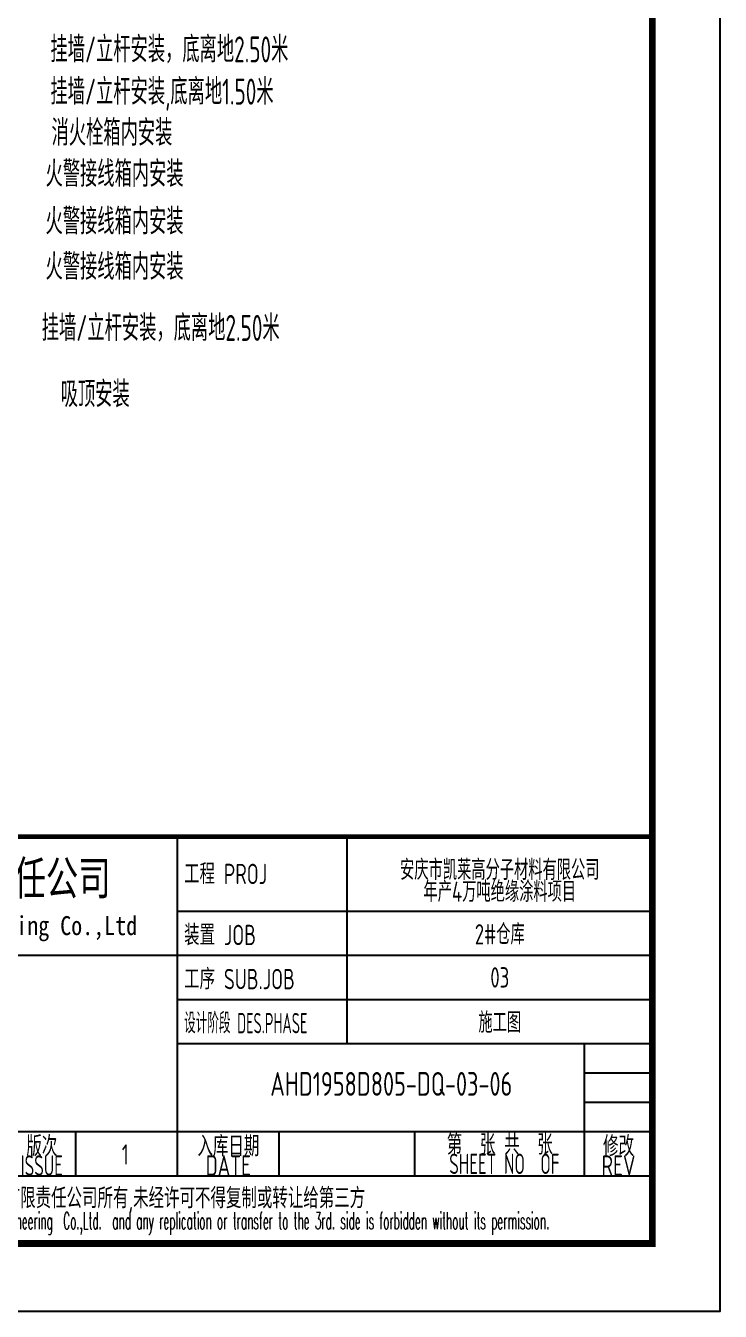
# Model space of a CAD drawing. Extents: x 1151645 to 1632247, y -116298 to 25377.
# Drawn here: x 1391759 to 1401996, y -26383 to -7422 of the extents above; entities that cross this region are included whole.
import ezdxf
from ezdxf.enums import TextEntityAlignment as Align

# ---------------------------------------------------------------- set-up
doc = ezdxf.new("R2010")
doc.units = 0
doc.header["$LTSCALE"] = 1000
doc.header["$MEASUREMENT"] = 0
doc.layers.get('0').update_dxf_attribs({"linetype": 'CONTINUOUS'})
doc.layers.add('AXIS', color=3, linetype='CONTINUOUS')
doc.layers.add('PUB_TITLE', color=4, linetype='CONTINUOUS')
doc.styles.add('ECEC_TQ', font='txt_l.shx', dxfattribs={"bigfont": 'hztxt_l.shx'})
doc.styles.add('sceie', font='sceie.shx', dxfattribs={"width": 0.7, "bigfont": 'sceic.shx'})
doc.styles.add('TSSD_Rein', font='Tssdeng.shx', dxfattribs={"width": 0.7, "bigfont": 'hztxt.shx'})
doc.styles.add('宋体', font='', dxfattribs={"width": 0.7})
doc.styles.get('宋体').set_extended_font_data('SimSun')

msp = doc.modelspace()

# ---------------------------------------------------------------- linework, layer by layer
for p, q in [((1393996.1, -24383), (1393996.1, -19383)), ((1396496.1, -22433), (1396496.1, -19383)), ((1400996.1, -25383), (1400996.1, -19383)), ((1393996.1, -20483), (1400996.1, -20483)), ((1382996.1, -21133), (1393996.1, -21133)), ((1393996.1, -21133), (1400996.1, -21133)), ((1393996.1, -21783), (1400996.1, -21783)), ((1393996.1, -22433), (1400996.1, -22433)), ((1399996.1, -24383), (1399996.1, -22433)), ((1399996.1, -22866.3), (1400996.1, -22866.3)), ((1399996.1, -23299.6), (1400996.1, -23299.6)), ((1388496.1, -23733), (1400996.1, -23733)), ((1392496.1, -24383), (1392496.1, -23733)), ((1395496.1, -24383), (1395496.1, -23733)), ((1397496.1, -24383), (1397496.1, -23733)), ((1382996.1, -24383), (1400996.1, -24383)), ((1382996.1, -25383), (1400996.1, -25383))]:
    msp.add_line(p, q)
at = {"const_width": 70}
msp.add_lwpolyline([(1400996.1, -19383), (1382996.1, -19383)], dxfattribs=at)
at = {"layer": 'PUB_TITLE'}
msp.add_lwpolyline([(1342596.1, -26383), (1401996.1, -26383), (1401996.1, 15617), (1342596.1, 15617)], close=True, dxfattribs=at)
at = {"layer": 'PUB_TITLE', "const_width": 100}
msp.add_lwpolyline([(1345096.1, -25383), (1400996.1, -25383), (1400996.1, 14617), (1345096.1, 14617)], close=True, dxfattribs=at)

# ---------------------------------------------------------------- texts
at = {"style": 'sceie'}
for s, height, width, p in [('挂墙/立杆安装，底离地2.50米', 382.5, 0.7, (1392122.6, -7962.8)), ('挂墙/立杆安装,底离地1.50米', 382.5, 0.7, (1392122.6, -8585.7)), ('消火栓箱内安装', 382.5, 0.7, (1392139.3, -9191.8)), ('火警接线箱内安装', 382.5, 0.7, (1392050.6, -9798.1)), ('火警接线箱内安装', 382.5, 0.7, (1392050.6, -10499.5)), ('火警接线箱内安装', 382.5, 0.7, (1392050.6, -11168.8)), ('挂墙/立杆安装，底离地2.50米', 382.5, 0.7, (1391994.3, -12070.5)), ('吸顶安装', 382.5, 0.7, (1392274.2, -13047.4)), ('工程 PROJ', 300, 0.8, (1394093, -20083)), ('装置 JOB', 300, 0.8, (1394093, -20983)), ('工序 SUB.JOB', 300, 0.8, (1394093, -21633)), ('设计阶段 DES.PHASE', 300, 0.6, (1394093, -22283))]:
    msp.add_text(s, height=height, dxfattribs=dict(at, width=width)).set_placement(p)
for s, height, style, width, p in [('安徽华东化工医药工程有限责任公司', 500, '宋体', 0.7, (1389191, -19983)), ('Anhui Huadong Chemical & Medical Engineering Co.,Ltd', 280, '宋体', 0.85, (1389191, -20733)), ('版次', 300, 'sceie', 0.8, (1391996.1, -23933)), ('入库日期', 300, 'sceie', 0.8, (1394746.1, -23933)), ('第  张 共  张', 300, 'sceie', 0.8, (1398746.1, -23908)), ('修改', 300, 'sceie', 0.8, (1400496.1, -23933)), ('1', 300, 'sceie', 0.8, (1393225.5, -24069.9)), ('SHEET NO  OF  ', 300, 'sceie', 0.7, (1398927.4, -24208)), ('ISSUE', 300, 'sceie', 0.7, (1391996.1, -24233)), ('DATE', 300, 'sceie', 0.8, (1394746.1, -24233)), ('REV', 300, 'sceie', 0.8, (1400496.1, -24233)), ('本文件专有权属安徽华东化工医药工程有限责任公司所有,未经许可不得复制或转让给第三方', 300, 'sceie', 0.8, (1392167.2, -24731.9)), ('The proprietary right of this document belongs to Anhui Huadong Chemical And Medical Engineering  Co.,Ltd.  and any replication or transfer to the 3rd. side is forbidden without its permission. ', 250, 'ECEC_TQ', 0.45, (1391996.1, -25083))]:
    msp.add_text(s, height=height, dxfattribs=dict(style=style, width=width)).set_placement(p, align=Align.MIDDLE)
at = {"style": 'sceie', "width": 0.8}
msp.add_attdef('AHD1958D805-DQ-03-06', text='200320-02-040', height=350, dxfattribs=at).set_placement((1397146.9, -23029.2), align=Align.MIDDLE)
at = {"layer": 'AXIS', "style": 'TSSD_Rein', "width": 0.7}
for s, p in [('安庆市凯莱高分子材料有限公司', (1398746.1, -19855.4)), ('年产4万吨绝缘涂料项目', (1398746.1, -20178.4)), ('2#仓库', (1398746.1, -20808)), ('03', (1398746.1, -21458)), ('施工图', (1398746.1, -22108))]:
    msp.add_text(s, height=300, dxfattribs=at).set_placement(p, align=Align.MIDDLE)

doc.saveas('drawing.dxf')
